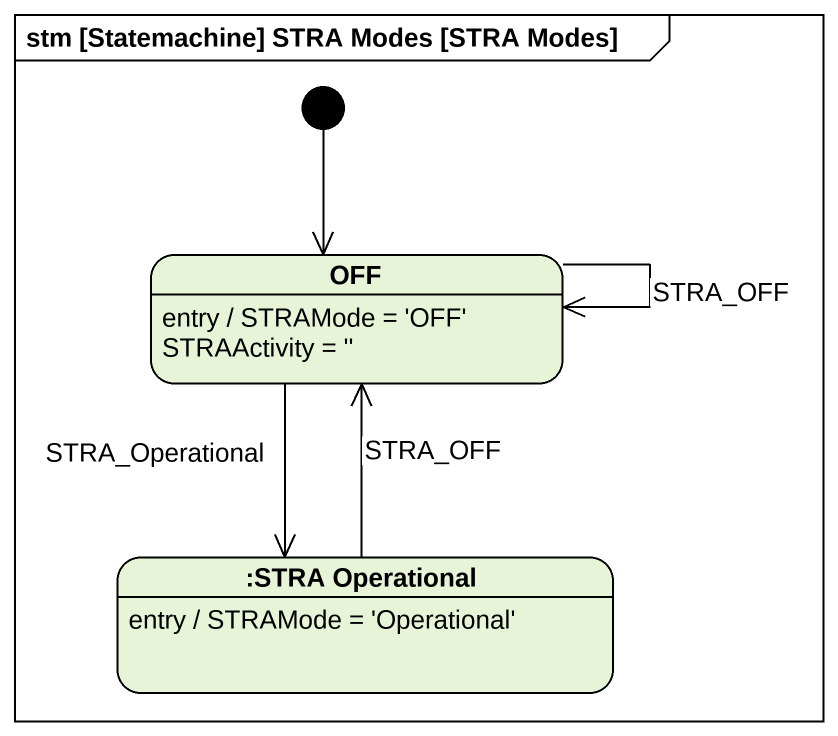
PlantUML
@startuml
mainframe stm [Statemachine] STRA Modes [STRA Modes]
hide empty description
state OFF
OFF : entry / STRAMode = 'OFF' STRAActivity = ''
state ":STRA Operational" as STRA_Operational
STRA_Operational : entry / STRAMode = 'Operational'
[*] --> OFF
OFF --> OFF : STRA_OFF
OFF --> STRA_Operational : STRA_Operational
STRA_Operational -up-> OFF : STRA_OFF
@enduml
